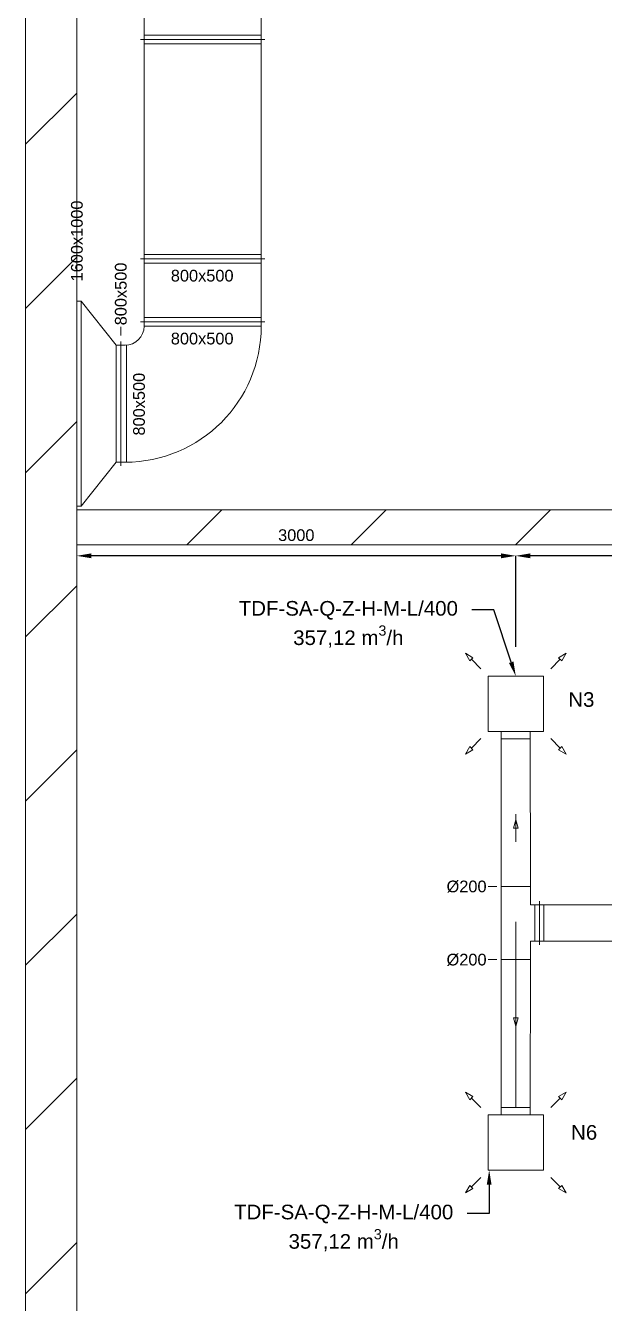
# Model space of a CAD drawing. Header units: millimetres. Extents: x 59762 to 60194, y -87842 to -87548.
# Drawn here: x 59941.72 to 59945.68, y -87757.27 to -87748.53 of the extents above; entities that cross this region are included whole.
import ezdxf
from ezdxf import colors
from ezdxf.entities.mleader import LeaderData, LeaderLine
from ezdxf.math import Vec2, Vec3

# ---------------------------------------------------------------- set-up
doc = ezdxf.new("R2010")
doc.units = ezdxf.units.MM
doc.linetypes.add('JIS_02_1.2', pattern=[2.5, 1.25, -1.25])
doc.linetypes.add('KRESKAKROPKA', pattern=[25.4, 12.7, -6.35, 0, -6.35])
for name, color, linetype, lineweight in [('instalacja nawiewna', 150, 'Continuous', 20), ('kanały', 7, 'Continuous', 20), ('nawi. strzałki', 150, 'Continuous', 20), ('Nawiew opis', 150, 'Continuous', 20), ('wymiary', 7, 'Continuous', 13)]:
    doc.layers.add(name, color=color, linetype=linetype, lineweight=lineweight)
doc.layers.add('osie', color=7, linetype='JIS_02_1.2', lineweight=5, transparency=0.7)
doc.layers.add('podkład', color=7, linetype='Continuous', lineweight=13, transparency=0.7)
doc.styles.add('styl1', font='arial.ttf', dxfattribs={"height": 0.08})
doc.linetypes.add('ZYGZAK', pattern='A,0.00254,-5.08,[131,ltypeshp.shx,S=5.08,R=0,X=-5.08,Y=0],-10.16,[131,ltypeshp.shx,S=5.08,R=180,X=5.08,Y=0],-5.08', length=20.32254)
doc.dimstyles.new('Kopia Opisowy', dxfattribs={"dimscale": 0, "dimtxt": 0.08, "dimasz": 0.1, "dimexe": 0, "dimexo": 0.2, "dimgap": 0.1, "dimtad": 1, "dimlfac": 1000, "dimtxsty": 'styl1', "dimcen": 2.5, "dimadec": 0, "dimazin": 0, "dimtfac": 1, "dimtmove": 0, "dimatfit": 3, "dimfxl": 1, "dimarcsym": 0})

# ---------------------------------------------------------------- blocks, each defined once
blk = doc.blocks.new('*D35')
at = {"layer": 'Defpoints', "color": 0, "transparency": 16777216}
for p in [(59945.0698, -87752.1577), (59945.0698, -87752.9797), (59948.0698, -87752.9797)]:
    blk.add_point(p, dxfattribs=at)
at = {"layer": 'wymiary', "color": 0, "lineweight": -2, "transparency": 16777216}
for p, q in [((59945.0698, -87752.7797), (59945.0698, -87752.1577)), ((59947.9698, -87752.1577), (59945.1698, -87752.1577))]:
    blk.add_line(p, q, dxfattribs=at)
at = {"layer": 'wymiary', "color": 0, "transparency": 16777216}
for points in [[(59945.1698, -87752.141), (59945.1698, -87752.1743), (59945.0698, -87752.1577)], [(59947.9698, -87752.141), (59947.9698, -87752.1743), (59948.0698, -87752.1577)]]:
    blk.add_solid(points, dxfattribs=at)
at = {"layer": 'wymiary', "color": 0, "transparency": 16777216, "insert": (59946.5698, -87752.0168), "char_height": 0.08, "attachment_point": 5, "style": 'styl1'}
blk.add_mtext('3000', dxfattribs=at)
blk = doc.blocks.new('*D36')
at = {"layer": 'Defpoints', "color": 0, "transparency": 16777216}
for p in [(59942.0708, -87752.1519), (59942.0708, -87752.1577), (59945.0698, -87752.9797)]:
    blk.add_point(p, dxfattribs=at)
at = {"layer": 'wymiary', "color": 0, "lineweight": -2, "transparency": 16777216}
blk.add_line((59944.9698, -87752.1577), (59942.1708, -87752.1577), dxfattribs=at)
at = {"layer": 'wymiary', "color": 0, "transparency": 16777216}
for points in [[(59942.1708, -87752.141), (59942.1708, -87752.1743), (59942.0708, -87752.1577)], [(59944.9698, -87752.141), (59944.9698, -87752.1743), (59945.0698, -87752.1577)]]:
    blk.add_solid(points, dxfattribs=at)
at = {"layer": 'wymiary', "color": 0, "transparency": 16777216, "insert": (59943.5703, -87752.0168), "char_height": 0.08, "attachment_point": 5, "style": 'styl1'}
blk.add_mtext('3000', dxfattribs=at)

msp = doc.modelspace()

# ---------------------------------------------------------------- hatches: boundary and pattern name
at = {"layer": 'podkład'}
h = msp.add_hatch(dxfattribs=at)
h.set_pattern_fill('ANSI31', color=256, scale=0.25)
h.set_pattern_definition([(45, (56984.5771, -93754.1623), (-0.56126601, 0.56126601), [])])
h.paths.add_polyline_path([(59941.720847, -87739.567651), (59941.720847, -87761.267651), (59972.420847, -87761.267651), (59972.420847, -87739.567651)])
h.paths.add_polyline_path([(59942.070847, -87739.917651), (59953.830847, -87739.917651), (59953.830847, -87752.157651), (59960.310847, -87752.157651), (59960.310847, -87739.917651), (59972.070847, -87739.917651), (59972.070847, -87760.917651), (59942.070847, -87760.917651)], flags=16)
h.paths.add_polyline_path([(59954.070847, -87739.917651), (59960.070847, -87739.917651), (59960.070847, -87751.917651), (59954.070847, -87751.917651)], flags=16)
h = msp.add_hatch(dxfattribs=at)
h.set_pattern_fill('ANSI31', color=256, scale=0.25)
edge = h.paths.add_edge_path()
edge.add_line((59948.070847, -87742.842651), (59942.070847, -87742.842651))
edge.add_line((59942.070847, -87742.602651), (59948.310847, -87742.602651))
edge.add_line((59948.310847, -87752.082651), (59948.310847, -87742.602651))
edge.add_line((59948.070847, -87751.842651), (59948.070847, -87742.842651))
edge.add_line((59942.070847, -87751.842651), (59948.070847, -87751.842651))
edge.add_line((59942.070847, -87752.082651), (59948.310847, -87752.082651))

# ---------------------------------------------------------------- linework, layer by layer
at = {"layer": 'instalacja nawiewna', "color": 7, "ltscale": 20}
for p, q in [((59944.970847, -87753.357651), (59944.970847, -87753.407651)), ((59944.970847, -87753.407651), (59945.168847, -87753.407651)), ((59945.168847, -87753.407651), (59945.168847, -87753.357651)), ((59944.970847, -87755.929651), (59945.168847, -87755.929651)), ((59944.970847, -87755.979651), (59944.970847, -87755.929651)), ((59945.168847, -87755.929651), (59945.168847, -87755.979651))]:
    msp.add_line(p, q, dxfattribs=at)
for points in [[(59945.258847, -87752.979651), (59944.880847, -87752.979651), (59944.880847, -87753.357651), (59945.258847, -87753.357651)], [(59945.258847, -87755.979651), (59944.880847, -87755.979651), (59944.880847, -87756.357651), (59945.258847, -87756.357651)]]:
    msp.add_lwpolyline(points, close=True, dxfattribs=at)
at = {"layer": 'kanały', "ltscale": 20}
for p, q in [((59942.530847, -87747.127651), (59942.530847, -87748.627651)), ((59943.330847, -87747.127651), (59943.330847, -87748.627651)), ((59943.330847, -87748.597651), (59942.530847, -87748.597651)), ((59942.505847, -87748.627651), (59942.530847, -87748.627651)), ((59942.505847, -87748.627651), (59942.530847, -87748.627651)), ((59943.330847, -87748.627651), (59942.530847, -87748.627651)), ((59942.530847, -87748.627651), (59942.530847, -87750.127651)), ((59943.330847, -87748.627651), (59942.530847, -87748.627651)), ((59943.330847, -87748.657651), (59942.530847, -87748.657651)), ((59943.330847, -87748.627651), (59943.355847, -87748.627651)), ((59943.330847, -87748.627651), (59943.330847, -87750.127651)), ((59943.330847, -87748.627651), (59943.355847, -87748.627651)), ((59943.330847, -87750.097651), (59942.530847, -87750.097651)), ((59942.505847, -87750.127651), (59942.530847, -87750.127651)), ((59942.505847, -87750.127651), (59942.530847, -87750.127651)), ((59943.330847, -87750.127651), (59942.530847, -87750.127651)), ((59942.530847, -87750.127651), (59942.530847, -87750.557651)), ((59943.330847, -87750.127651), (59942.530847, -87750.127651)), ((59943.330847, -87750.157651), (59942.530847, -87750.157651)), ((59943.330847, -87750.127651), (59943.355847, -87750.127651)), ((59943.330847, -87750.127651), (59943.330847, -87750.557651)), ((59943.330847, -87750.127651), (59943.355847, -87750.127651)), ((59942.070847, -87750.392651), (59942.070847, -87750.417651)), ((59942.070847, -87751.817651), (59942.070847, -87750.417651)), ((59942.100847, -87750.417651), (59942.070847, -87750.417651)), ((59942.100847, -87751.817651), (59942.100847, -87750.417651)), ((59942.100847, -87750.417651), (59942.340847, -87750.717651)), ((59943.330847, -87750.527651), (59942.530847, -87750.527651)), ((59942.530847, -87750.557651), (59942.505847, -87750.557651)), ((59942.505847, -87750.557651), (59942.530847, -87750.557651)), ((59942.505847, -87750.557651), (59942.530847, -87750.557651)), ((59942.530847, -87750.557651), (59942.530847, -87750.587651)), ((59943.330847, -87750.557651), (59942.530847, -87750.557651)), ((59943.330847, -87750.557651), (59942.530847, -87750.557651)), ((59942.530847, -87750.587651), (59943.330847, -87750.587651)), ((59943.330847, -87750.587651), (59943.330847, -87750.557651)), ((59943.330847, -87750.557651), (59943.355847, -87750.557651)), ((59943.355847, -87750.557651), (59943.330847, -87750.557651)), ((59943.330847, -87750.557651), (59943.355847, -87750.557651)), ((59942.340847, -87750.717651), (59942.370847, -87750.717651)), ((59942.370847, -87750.692651), (59942.370847, -87750.717651)), ((59942.370847, -87750.692651), (59942.370847, -87750.717651)), ((59942.370847, -87750.717651), (59942.400847, -87750.717651)), ((59942.370847, -87751.517651), (59942.370847, -87750.717651)), ((59942.410968, -87751.517651), (59942.410968, -87750.717651)), ((59942.100847, -87751.817651), (59942.340847, -87751.517651)), ((59942.340847, -87751.517651), (59942.370847, -87751.517651)), ((59942.370847, -87751.517651), (59942.370847, -87751.542651)), ((59942.370847, -87751.517651), (59942.400847, -87751.517651)), ((59942.370847, -87751.517651), (59942.370847, -87751.542651)), ((59942.070847, -87751.817651), (59942.070847, -87751.842651)), ((59942.100847, -87751.817651), (59942.070847, -87751.817651))]:
    msp.add_line(p, q, dxfattribs=at)
at = {"layer": 'kanały'}
for p, q in [((59942.340847, -87750.717651), (59942.340847, -87751.517651)), ((59942.370847, -87750.717651), (59942.370847, -87751.517651))]:
    msp.add_line(p, q, dxfattribs=at)
at = {"layer": 'kanały', "color": 7, "linetype": 'ZYGZAK', "ltscale": 0.1}
for p, q in [((59944.970847, -87754.417651), (59944.970847, -87753.407651)), ((59945.170847, -87754.417651), (59945.168847, -87753.407651)), ((59944.970847, -87755.929651), (59944.970847, -87754.917651)), ((59945.168847, -87755.929651), (59945.170847, -87754.917651))]:
    msp.add_line(p, q, dxfattribs=at)
at = {"layer": 'kanały', "color": 7}
for p, q in [((59944.970847, -87754.417651), (59944.970847, -87754.917651)), ((59945.170847, -87754.417651), (59944.970847, -87754.417651)), ((59945.170847, -87754.417651), (59945.170847, -87754.542651)), ((59945.230847, -87754.542651), (59945.170847, -87754.542651)), ((59945.230847, -87754.792651), (59945.170847, -87754.792651)), ((59945.170847, -87754.792651), (59945.170847, -87754.917651)), ((59945.170847, -87754.917651), (59944.970847, -87754.917651))]:
    msp.add_line(p, q, dxfattribs=at)
at = {"layer": 'kanały', "color": 7, "ltscale": 20}
for p, q in [((59945.200847, -87754.542651), (59945.200847, -87754.792651)), ((59945.230847, -87754.542651), (59945.230847, -87754.517651)), ((59945.230847, -87754.542651), (59945.230847, -87754.517651)), ((59945.230847, -87754.542651), (59945.230847, -87754.792651)), ((59946.320847, -87754.542651), (59945.230847, -87754.542651)), ((59945.230847, -87754.542651), (59945.230847, -87754.792651)), ((59945.260847, -87754.542651), (59945.260847, -87754.792651)), ((59945.230847, -87754.817651), (59945.230847, -87754.792651)), ((59945.230847, -87754.817651), (59945.230847, -87754.792651)), ((59946.320847, -87754.792651), (59945.230847, -87754.792651))]:
    msp.add_line(p, q, dxfattribs=at)
at = {"layer": 'kanały', "ltscale": 20}
msp.add_arc((59942.400847, -87750.587651), 0.93, 270, 360, dxfattribs=at)
at = {"layer": 'kanały'}
msp.add_arc((59942.400847, -87750.587651), 0.13, 270, 360, dxfattribs=at)
at = {"layer": 'nawi. strzałki', "color": 7, "ltscale": 20}
for p, q in [((59944.725284, -87752.824087), (59944.755284, -87752.876049)), ((59944.725284, -87752.824087), (59944.777245, -87752.854087)), ((59944.777245, -87752.854087), (59944.755284, -87752.876049)), ((59944.83135, -87752.930153), (59944.766264, -87752.865068)), ((59945.308345, -87752.930153), (59945.37343, -87752.865068)), ((59945.414411, -87752.824087), (59945.362449, -87752.854087)), ((59945.384411, -87752.876049), (59945.362449, -87752.854087)), ((59945.414411, -87752.824087), (59945.384411, -87752.876049)), ((59944.83135, -87753.407148), (59944.766264, -87753.472234)), ((59945.308345, -87753.407148), (59945.37343, -87753.472234)), ((59944.725284, -87753.513214), (59944.755284, -87753.461253)), ((59944.725284, -87753.513214), (59944.777245, -87753.483214)), ((59944.755284, -87753.461253), (59944.777245, -87753.483214)), ((59945.362449, -87753.483214), (59945.384411, -87753.461253)), ((59945.414411, -87753.513214), (59945.362449, -87753.483214)), ((59945.414411, -87753.513214), (59945.384411, -87753.461253)), ((59945.069847, -87753.962651), (59945.054318, -87754.020607)), ((59945.085376, -87754.020607), (59945.054318, -87754.020607)), ((59945.069847, -87753.962651), (59945.085376, -87754.020607)), ((59945.069847, -87754.112651), (59945.069847, -87754.020607)), ((59945.069847, -87755.223651), (59945.069847, -87755.315695)), ((59945.069847, -87755.373651), (59945.054318, -87755.315695)), ((59945.054318, -87755.315695), (59945.085376, -87755.315695)), ((59945.069847, -87755.373651), (59945.085376, -87755.315695)), ((59944.725284, -87755.824087), (59944.755284, -87755.876049)), ((59944.725284, -87755.824087), (59944.777245, -87755.854087)), ((59944.777245, -87755.854087), (59944.755284, -87755.876049)), ((59944.83135, -87755.930153), (59944.766264, -87755.865068)), ((59945.308345, -87755.930153), (59945.37343, -87755.865068)), ((59945.414411, -87755.824087), (59945.362449, -87755.854087)), ((59945.384411, -87755.876049), (59945.362449, -87755.854087)), ((59945.414411, -87755.824087), (59945.384411, -87755.876049)), ((59944.725284, -87756.513214), (59944.755284, -87756.461253)), ((59944.725284, -87756.513214), (59944.777245, -87756.483214)), ((59944.755284, -87756.461253), (59944.777245, -87756.483214)), ((59944.83135, -87756.407148), (59944.766264, -87756.472234)), ((59945.308345, -87756.407148), (59945.37343, -87756.472234)), ((59945.362449, -87756.483214), (59945.384411, -87756.461253)), ((59945.414411, -87756.513214), (59945.362449, -87756.483214)), ((59945.414411, -87756.513214), (59945.384411, -87756.461253))]:
    msp.add_line(p, q, dxfattribs=at)
at = {"layer": 'osie', "color": 7, "linetype": 'KRESKAKROPKA', "ltscale": 0.1}
msp.add_line((59945.069847, -87755.929651), (59945.069847, -87753.407651), dxfattribs=at)
at = {"layer": 'podkład'}
for p, q in [((59942.070847, -87742.842651), (59942.070847, -87751.842651)), ((59942.070847, -87751.842651), (59948.070847, -87751.842651)), ((59942.070847, -87752.082651), (59948.310847, -87752.082651))]:
    msp.add_line(p, q, dxfattribs=at)
msp.add_lwpolyline([(59941.720847, -87739.567651), (59972.420847, -87739.567651), (59972.420847, -87761.267651), (59941.720847, -87761.267651)], close=True, dxfattribs=at)
msp.add_lwpolyline([(59960.310847, -87739.917651), (59972.070847, -87739.917651), (59972.070847, -87760.917651), (59942.070847, -87760.917651), (59942.070847, -87739.917651)], dxfattribs=at)
at = {"layer": 'wymiary'}
for p, q in [((59942.070847, -87750.291624), (59942.070847, -87750.351979)), ((59942.370847, -87750.591624), (59942.370847, -87750.651979))]:
    msp.add_line(p, q, dxfattribs=at)
at = {"layer": 'wymiary', "color": 7}
for p, q in [((59944.880136, -87754.417651), (59944.940492, -87754.417651)), ((59944.880136, -87754.917651), (59944.940492, -87754.917651))]:
    msp.add_line(p, q, dxfattribs=at)

# ---------------------------------------------------------------- texts
at = {"layer": 'Nawiew opis', "color": 7, "ltscale": 20, "char_height": 0.1, "attachment_point": 3, "style": 'styl1'}
for s, insert in [('N3', (59945.607127, -87753.089897)), ('N6', (59945.626304, -87756.049287))]:
    msp.add_mtext_dynamic_manual_height_columns(s, width=0.2, gutter_width=1, heights=[0], dxfattribs=dict(at, insert=insert))
at = {"layer": 'wymiary', "ltscale": 20, "char_height": 0.08, "attachment_point": 1, "rotation": 90, "style": 'styl1'}
for s, insert in [('1600x1000', (59942.031134, -87750.281798)), ('800x500', (59942.331134, -87750.581798)), ('800x500', (59942.455675, -87751.335426))]:
    msp.add_mtext_dynamic_manual_height_columns(s, width=0.44264358, gutter_width=1, heights=[0], dxfattribs=dict(at, insert=insert))
at = {"layer": 'wymiary', "ltscale": 20, "char_height": 0.08, "attachment_point": 1, "style": 'styl1'}
for insert in [(59942.713072, -87750.202358), (59942.713072, -87750.632358)]:
    msp.add_mtext_dynamic_manual_height_columns('800x500', width=0.44264358, gutter_width=1, heights=[0], dxfattribs=dict(at, insert=insert))
at = {"layer": 'wymiary', "color": 7, "ltscale": 20, "char_height": 0.08, "attachment_point": 3, "style": 'styl1'}
for insert in [(59944.870311, -87754.377938), (59944.870311, -87754.877938)]:
    msp.add_mtext_dynamic_manual_height_columns('%%C200', width=0.44264358, gutter_width=1, heights=[0], dxfattribs=dict(at, insert=insert))

# ---------------------------------------------------------------- dimensions: what is measured, and where the dimension line sits
at = {"layer": 'wymiary', "color": 7}
dim = msp.add_linear_dim(base=(59942.070847, -87752.157651), p1=(59945.069847, -87752.979651), p2=(59942.070847, -87752.151898), angle=180, text='3000', dimstyle='Kopia Opisowy', override={"dimscale": 1, "dimse1": 1, "dimse2": 1, "dimtix": 0, "dimtofl": 1, "dimtmove": 1, "dimatfit": 3}, dxfattribs=at)
dim.commit()
dim.dimension.update_dxf_attribs({"geometry": '*D36', "text_midpoint": (59943.570347, -87752.016778)})
dim = msp.add_linear_dim(base=(59945.069847, -87752.157651), p1=(59948.069847, -87752.979651), p2=(59945.069847, -87752.979651), angle=180, dimstyle='Kopia Opisowy', override={"dimscale": 1, "dimse1": 1, "dimtix": 0, "dimtofl": 1, "dimtmove": 1, "dimatfit": 3}, dxfattribs=at)
dim.commit()
dim.dimension.update_dxf_attribs({"geometry": '*D35', "text_midpoint": (59946.569847, -87752.016778)})

# ---------------------------------------------------------------- leaders
at = {"layer": 'Nawiew opis', "color": 7, "ltscale": 20}
ml = msp.add_multileader_mtext('Standard', dxfattribs=at)
ml.set_content('\\A1;TDF-SA-Q-Z-H-M-L/400\\P357,12 m{\\H0.7x;\\S3^ ;}/h', color=7, style='styl1')
ml.set_leader_properties()
ml.build(insert=Vec2(0, 0))
ml.multileader.update_dxf_attribs({"dogleg_length": 0.3, "arrow_head_size": 0.1})
ctx = ml.context
ctx.base_point, ctx.char_height, ctx.arrow_head_size, ctx.landing_gap_size, ctx.plane_origin = Vec3(59943.081921, -87752.526535), 0.1, 0.1, 0.1, Vec3(59944.820847, -87753.169651)
ctx.text_align_type = 1
notes = []
notes.append((ctx, [(0, (1, 1, 0), (59944.919847, -87752.526535), (-1, 0), 0.15, [(0, [(59945.069847, -87752.979651)], 0, [])])]))
ctx.mtext.insert, ctx.mtext.alignment, ctx.mtext.flow_direction = Vec3(59943.925884, -87752.466644), 2, 5
ml = msp.add_multileader_mtext('Standard', dxfattribs=at)
ml.set_content('\\A1;TDF-SA-Q-Z-H-M-L/400\\P357,12 m{\\H0.7x;\\S3^ ;}/h', color=7, style='styl1')
ml.set_leader_properties()
ml.build(insert=Vec2(0, 0))
ml.multileader.update_dxf_attribs({"dogleg_length": 0.3, "arrow_head_size": 0.1})
ctx = ml.context
ctx.base_point, ctx.char_height, ctx.arrow_head_size, ctx.landing_gap_size, ctx.plane_origin = Vec3(59943.050273, -87756.653574), 0.1, 0.1, 0.1, Vec3(59944.820847, -87756.119651)
ctx.text_align_type = 1
notes.append((ctx, [(0, (1, 1, 0), (59944.888199, -87756.653574), (-1, 0), 0.15, [(0, [(59944.888199, -87756.357651)], 0, [])])]))
ctx.mtext.insert, ctx.mtext.alignment, ctx.mtext.flow_direction = Vec3(59943.894236, -87756.593683), 2, 5
for ctx, leaders in notes:
    for number, flags, end, landing, length, lines in leaders:
        leader = LeaderData()
        leader.index, (leader.has_last_leader_line, leader.has_dogleg_vector, leader.attachment_direction) = number, flags
        leader.last_leader_point, leader.dogleg_vector, leader.dogleg_length = Vec3(end), Vec3(landing), length
        for number, points, colour, breaks in lines:
            line = LeaderLine()
            line.index, line.vertices, line.color, line.breaks = number, Vec3.list(points), colors.encode_raw_color(colour), breaks
            leader.lines.append(line)
        ctx.leaders.append(leader)

doc.saveas('drawing.dxf')
